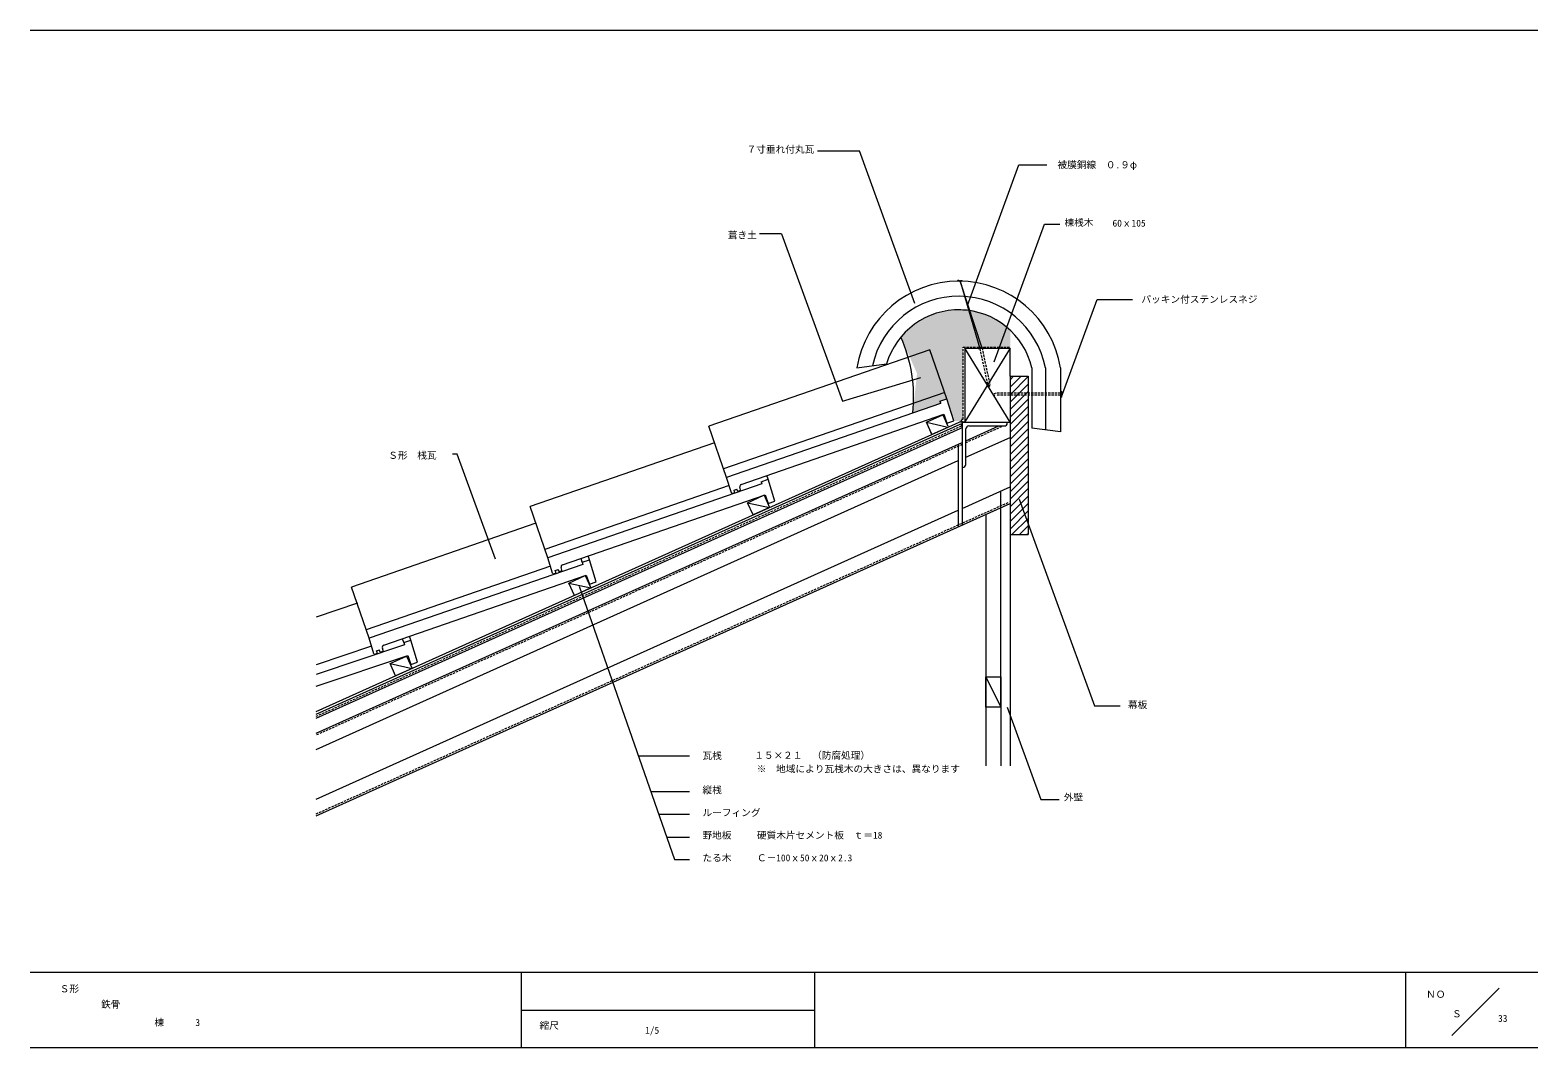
# Model space of a CAD drawing. Units: millimetres, scale not verified. Extents: x -203 to 197, y -138 to 132.
import ezdxf
from ezdxf.enums import TextEntityAlignment as Align

# ---------------------------------------------------------------- set-up
doc = ezdxf.new("R2010")
doc.units = ezdxf.units.MM
doc.header["$LTSCALE"] = 0.5
doc.linetypes.add('DASHED1', pattern=[1.8, 1.2, -0.6])
for name, color, linetype, lineweight in [('0-0', 5, 'Continuous', 18), ('1-0', 7, 'Continuous', 18), ('1-1', 7, 'Continuous', 18), ('1-2', 3, 'Continuous', 18), ('1-3', 7, 'Continuous', 18), ('1-4', 7, 'Continuous', 18), ('1-5', 3, 'Continuous', 18)]:
    doc.layers.add(name, color=color, linetype=linetype, lineweight=lineweight)
doc.layers.add('1-6_ADD_LINE', color=8, linetype='Continuous')
doc.styles.add('ＭＳ ゴシック', font='')
doc.styles.get('ＭＳ ゴシック').set_extended_font_data('MS Gothic')

msp = doc.modelspace()

# ---------------------------------------------------------------- linework, layer by layer
at = {"layer": '0-0'}
for p, q in [((-203.2432, 131.6351), (196.7568, 131.6351)), ((196.7568, -118.3649), (-203.2433, -118.3649)), ((-72.973, -118.3649), (-72.973, -138.3649)), ((4.8649, -118.3649), (4.8649, -138.3649)), ((161.7568, -138.3649), (161.7568, -118.3649)), ((186.4865, -122.5541), (173.9189, -135.1216)), ((-72.973, -128.3649), (4.8649, -128.3649)), ((196.7568, -138.3649), (-203.2432, -138.3649))]:
    msp.add_line(p, q, dxfattribs=at)
at = {"layer": '1-0'}
for p, q in [((34.5203, 27.596), (38.8803, 29.6039)), ((38.8803, 29.6039), (40.2346, 26.5945)), ((38.8804, 29.6038), (40.2346, 26.5945)), ((38.8804, 29.6038), (40.2346, 26.5945)), ((-127.3517, -49.8063), (43.4926, 27.0737)), ((-127.3517, -50.9029), (43.4926, 25.9771)), ((-127.3517, -49.1483), (36.0054, 24.3624)), ((35.9804, 24.3511), (34.5203, 27.596)), ((34.5203, 27.596), (39.8655, 26.4284)), ((35.8573, 24.6247), (34.5203, 27.596)), ((40.3577, 26.3209), (35.9804, 24.3511)), ((35.9804, 24.3511), (35.9804, 24.3511)), ((36.0054, 24.3624), (43.9948, 27.9576)), ((40.3577, 26.3209), (40.3577, 26.3209)), ((43.4926, 27.7316), (43.9948, 27.9576)), ((43.4926, 27.0737), (43.9948, 27.2996)), ((43.4926, 25.9771), (43.9948, 26.2031)), ((43.9948, 27.6331), (43.9948, 27.9576)), ((44.9948, 16.4331), (44.9948, 25.8331)), ((44.9949, 22.7053), (53.7233, 26.6331)), ((45.7948, 26.6331), (55.1948, 26.6331)), ((55.9948, 27.4331), (55.9948, 27.6331)), ((-127.3517, -54.8506), (43.9948, 22.2554)), ((42.9948, 21.8054), (42.9948, -0.1264)), ((44.9949, 18.319), (56.717, 23.594)), ((-127.3517, -59.2369), (42.9949, 17.419)), ((44.1948, 15.6331), (43.9948, 15.6331)), ((43.9948, 4.71), (56.717, 10.435)), ((54.317, -47.9595), (54.317, 9.3549)), ((-127.3517, -76.7823), (56.717, 6.0486)), ((-127.3517, -72.3959), (42.9948, 4.26)), ((-11.4395, 3.0122), (-12.8997, 6.257)), ((-12.8997, 6.257), (-7.0623, 4.9819)), ((54.317, -39.9595), (54.317, 5.8298)), ((-60.3196, -15.0819), (-55.9595, -13.074)), ((-58.8594, -18.3268), (-60.3196, -15.0819)), ((-58.8594, -18.3268), (-60.3196, -15.0819)), ((-60.3196, -15.0819), (-54.4822, -16.357)), ((-104.1138, -30.8351), (-104.4196, -29.817)), ((-107.7566, -36.3828), (-101.9021, -37.696)), ((54.317, -47.9595), (54.317, -63.51))]:
    msp.add_line(p, q, dxfattribs=at)
at = {"layer": '1-0', "color": 3, "linetype": 'DASHED1'}
for p, q in [((-127.3517, -50.4042), (43.4926, 26.4758)), ((43.4926, 26.4758), (43.9948, 26.7018))]:
    msp.add_line(p, q, dxfattribs=at)
at = {"layer": '1-0', "linetype": 'DASHED1'}
for p, q in [((44.9948, 22.2009), (54.8442, 26.6331)), ((-127.1629, -55.2701), (43.9948, 21.7509)), ((-127.3517, -76.2779), (56.5282, 6.4681))]:
    msp.add_line(p, q, dxfattribs=at)
at = {"layer": '1-0', "color": 3, "linetype": 'DASHED1'}
msp.add_lwpolyline([(43.86, 26.6818), (43.86, 28.4293), (44.2761, 28.4293), (44.2761, 47.5686), (56.8415, 47.5686)], dxfattribs=at)
at = {"layer": '1-0'}
for points in [[(55.9948, 27.6331), (56.717, 27.6331), (44.717, 47.2419)], [(40.3577, 26.3209), (36.0026, 24.3611), (35.9804, 24.3511)], [(44.7359, 27.6331), (43.9948, 27.6331), (55.9948, 27.6331)], [(43.9948, 27.6331), (43.9948, 15.8322), (43.9948, 15.6331), (43.9948, 0.3236)], [(-11.4395, 3.0122), (-12.8997, 6.257), (-8.5681, 8.2518)], [(-8.5396, 8.2648), (-7.0623, 4.9819), (-11.4395, 3.0122)], [(-8.5396, 8.2648), (-7.0623, 4.9819), (-11.4395, 3.0122)], [(-8.5396, 8.2648), (-7.0623, 4.9819), (-11.4395, 3.0122)], [(-55.9595, -13.0741), (-54.4822, -16.357), (-58.8594, -18.3268)], [(-55.9595, -13.0741), (-54.4822, -16.3571), (-58.8594, -18.3268)]]:
    msp.add_lwpolyline(points, dxfattribs=at)
msp.add_lwpolyline([(-106.2793, -39.6657), (-107.7566, -36.3828), (-103.3794, -34.4131), (-101.9021, -37.696)], close=True, dxfattribs=at)
for centre, start, end in [((45.7948, 25.8331), 90, 180), ((55.1948, 27.4331), 270, 0), ((44.1948, 16.4331), 270, 0)]:
    msp.add_arc(centre, 0.8, start, end, dxfattribs=at)
at = {"layer": '1-1', "color": 3}
for p, q in [((43.4926, 65.0387), (48.7117, 47.1387)), ((49.3032, 47.2419), (43.4926, 65.0387))]:
    msp.add_line(p, q, dxfattribs=at)
at = {"layer": '1-1'}
for p, q in [((44.717, 47.2419), (56.717, 47.2419)), ((44.717, 47.2419), (44.717, 27.7316)), ((56.717, 47.2419), (44.717, 27.7316)), ((48.34, 47.1675), (48.3622, 47.0638)), ((48.3622, 47.0638), (49.6008, 47.3292)), ((56.717, 39.8149), (56.717, 47.2419)), ((56.717, 39.8149), (61.517, 39.8149)), ((56.717, 36.8906), (59.6413, 39.8149)), ((56.717, 38.8705), (57.6613, 39.8149)), ((56.717, 34.9107), (61.517, 39.7107)), ((56.717, 32.9308), (61.517, 37.7308)), ((61.517, 39.8149), (61.517, -2.1851)), ((56.717, 30.9509), (61.517, 35.7509)), ((56.717, 28.971), (61.517, 33.771)), ((70.117, 35.8392), (70.3879, 35.8392)), ((70.117, 34.2237), (70.3879, 34.2237)), ((70.3879, 35.8392), (70.3879, 34.2237)), ((56.717, 26.9911), (61.517, 31.7911)), ((56.717, 25.0112), (61.517, 29.8112)), ((56.717, 23.0313), (61.517, 27.8313)), ((56.717, 21.0514), (61.517, 25.8514)), ((70.117, 25.0387), (62.517, 26.066)), ((56.717, 19.0715), (61.517, 23.8715)), ((56.717, 17.0916), (61.517, 21.8916)), ((56.717, 15.1117), (61.517, 19.9117)), ((56.717, 13.1318), (61.517, 17.9318)), ((56.717, 11.1519), (61.517, 15.9519)), ((56.717, 9.172), (61.517, 13.972)), ((56.717, 7.1921), (61.517, 11.9921)), ((56.717, 5.2122), (61.517, 10.0122)), ((56.717, 3.2323), (61.517, 8.0323)), ((56.717, 1.2524), (61.517, 6.0524)), ((56.717, -0.7275), (61.517, 4.0725)), ((50.317, 3.1686), (50.317, -8.6838)), ((50.317, 3.1686), (50.317, -63.51)), ((57.2392, -2.1851), (61.517, 2.0926)), ((59.2191, -2.1851), (61.517, 0.1127)), ((56.717, -2.1851), (61.517, -2.1851)), ((61.199, -2.1851), (61.517, -1.8671)), ((56.717, -8.6633), (56.717, -63.51)), ((-57.5921, -15.8481), (-32.3357, -88.3624)), ((50.317, -39.9595), (54.317, -47.9595))]:
    msp.add_line(p, q, dxfattribs=at)
at = {"layer": '1-1', "linetype": 'DASHED1'}
for p, q in [((48.7031, 47.1791), (50.7849, 37.4638)), ((49.2898, 47.3048), (51.3716, 37.5896)), ((50.7637, 37.5628), (51.1872, 37.028)), ((51.3716, 37.5896), (51.1844, 37.0316)), ((70.117, 34.7589), (53.0101, 34.7589))]:
    msp.add_line(p, q, dxfattribs=at)
at = {"layer": '1-1', "color": 3}
for points in [[(43.4926, 65.0387), (43.2841, 65.1378), (43.2103, 65.1562), (43.1366, 65.1747), (43.0629, 65.2115), (42.9892, 65.2484), (42.9154, 65.2668), (42.8417, 65.2668), (42.7864, 65.1747), (42.8601, 65.1562), (42.9339, 65.1378), (43.026, 65.1194), (43.0998, 65.1194), (43.1919, 65.1009), (43.2841, 65.0825), (43.3578, 65.064), (43.4315, 65.064)], [(43.4919, 65.0387), (43.5606, 65.1009), (43.6343, 65.1747), (43.708, 65.1931), (43.8002, 65.2115), (43.8924, 65.23), (43.9661, 65.23), (44.0214, 65.1378), (43.9477, 65.1194), (43.874, 65.1194), (43.8002, 65.1194), (43.708, 65.1194), (43.6343, 65.0825), (43.5606, 65.0825)]]:
    msp.add_lwpolyline(points, close=True, dxfattribs=at)
at = {"layer": '1-1'}
for points in [[(48.34, 47.1675), (49.5786, 47.4329), (49.6008, 47.3292)], [(56.717, 39.8149), (56.717, 10.6443), (56.717, -8.6633)]]:
    msp.add_lwpolyline(points, dxfattribs=at)
at = {"layer": '1-1', "linetype": 'DASHED1'}
msp.add_lwpolyline([(70.117, 35.3588), (53.0101, 35.3588), (52.1392, 34.9813), (53.0101, 34.7589)], dxfattribs=at)
at = {"layer": '1-1'}
msp.add_lwpolyline([(50.317, -47.9595), (50.317, -39.9595), (54.317, -39.9595), (54.317, -47.9595)], close=True, dxfattribs=at)
msp.add_arc((70.0853, 35.0528), 0.5775, 301.60541, 60.43965, dxfattribs=at)
at = {"layer": '1-2', "color": 7}
for p, q in [((35.465, 46.858), (-23.1766, 26.5685)), ((39.9772, 33.8165), (35.465, 46.858)), ((39.4441, 35.5368), (-19.2529, 15.2282)), ((-18.4682, 12.9601), (-23.1766, 26.5685)), ((-21.6526, 22.1637), (-70.5966, 5.2296)), ((-7.4427, 12.4776), (-7.7896, 13.4803)), ((-17.7985, 10.7993), (-66.6729, -6.1108)), ((-65.8881, -8.3789), (-70.5966, 5.2296)), ((-69.0725, 0.8248), (-118.0165, -16.1094)), ((-54.8626, -8.8614), (-55.2095, -7.8587)), ((-65.2184, -10.5397), (-114.0928, -27.4498)), ((-56.7537, -9.5157), (-57.068, -8.5017)), ((-113.3081, -29.7178), (-118.0165, -16.1094)), ((-116.3824, -20.4011), (-127.3517, -24.0895)), ((-112.6416, -31.8035), (-127.3517, -36.7498)), ((-102.2171, -30.1973), (-102.5612, -29.174))]:
    msp.add_line(p, q, dxfattribs=at)
at = {"layer": '1-2'}
for p, q in [((38.2639, 32.5888), (-18.4682, 12.9601)), ((38.0862, 33.1622), (39.9772, 33.8165)), ((38.0862, 33.1622), (38.2639, 32.5888)), ((38.146, 33.1818), (38.3187, 32.6068)), ((41.784, 27.9869), (39.9772, 33.8165)), ((-14.5724, 11.1335), (39.1525, 29.7217)), ((39.1525, 29.7217), (39.9725, 27.3516)), ((39.9698, 27.3592), (41.784, 27.9869)), ((-17.2046, 8.8828), (-18.4682, 12.9601)), ((-9.3338, 11.8233), (-7.4427, 12.4776)), ((-5.6359, 6.648), (-7.4427, 12.4776)), ((-9.156, 11.2499), (-65.8881, -8.3789)), ((-61.9923, -10.2055), (-8.2675, 8.3828)), ((-16.9481, 8.753), (-16.4754, 8.9166)), ((-16.4911, 9.6209), (-15.7347, 9.8826)), ((-16.3497, 9.1648), (-16.4911, 9.6209)), ((-15.5972, 9.439), (-15.7347, 9.8826)), ((-14.868, 9.4728), (-15.3407, 9.3092)), ((-14.7423, 9.721), (-14.9493, 10.3889)), ((-9.3338, 11.8233), (-9.156, 11.2499)), ((-8.2675, 8.3828), (-7.4474, 6.0126)), ((-7.4501, 6.0203), (-5.6359, 6.648)), ((-56.576, -10.0891), (-113.3081, -29.7178)), ((-64.6245, -12.4561), (-65.8881, -8.3789)), ((-63.911, -11.718), (-63.1546, -11.4563)), ((-63.7696, -12.1741), (-63.911, -11.718)), ((-63.0171, -11.9), (-63.1546, -11.4563)), ((-62.2879, -11.8662), (-62.7607, -12.0298)), ((-62.1623, -11.618), (-62.3693, -10.9501)), ((-56.7537, -9.5157), (-54.8626, -8.8614)), ((-56.7537, -9.5157), (-56.576, -10.0891)), ((-53.0558, -14.691), (-54.8626, -8.8614)), ((-109.4122, -31.5444), (-55.6874, -12.9562)), ((-64.3681, -12.5859), (-63.8953, -12.4224)), ((-55.6874, -12.9562), (-54.8674, -15.3263)), ((-54.87, -15.3187), (-53.0558, -14.691)), ((-103.9411, -31.41), (-127.3517, -39.2818)), ((-112.0444, -33.7951), (-113.3081, -29.7178)), ((-104.1138, -30.8351), (-102.2171, -30.1973)), ((-104.1138, -30.8351), (-103.9411, -31.41)), ((-100.4613, -36.0425), (-102.2171, -30.1973)), ((-127.3517, -42.4469), (-103.0776, -34.2847)), ((-111.788, -33.9249), (-111.3152, -33.7613)), ((-111.3309, -33.057), (-110.5745, -32.7953)), ((-111.1896, -33.5131), (-111.3309, -33.057)), ((-110.437, -33.2389), (-110.5745, -32.7953)), ((-109.7078, -33.2052), (-110.1806, -33.3687)), ((-109.5822, -32.957), (-109.7892, -32.2891)), ((-103.0776, -34.2847), (-102.2783, -36.662)), ((-102.2808, -36.6543), (-100.4613, -36.0425))]:
    msp.add_line(p, q, dxfattribs=at)
for centre, radius, start, end in [((-17.0135, 8.942), 0.2, 197.21655, 289.08514), ((-16.5408, 9.1056), 0.2, 289.08401, 17.21758), ((-15.4061, 9.4982), 0.2, 197.21756, 289.0885), ((-14.3762, 10.5665), 0.6, 109.08588, 197.21983), ((-14.9334, 9.6618), 0.2, 289.0885, 17.21996), ((-62.8261, -11.8408), 0.2, 197.21756, 289.0885), ((-61.7962, -10.7725), 0.6, 109.08588, 197.21983), ((-62.3533, -11.6772), 0.2, 289.0885, 17.21996), ((-64.4335, -12.3969), 0.2, 197.21655, 289.08514), ((-63.9607, -12.2334), 0.2, 289.08401, 17.21758), ((-109.2161, -32.1114), 0.6, 109.08588, 197.21983), ((-111.8534, -33.7359), 0.2, 197.21655, 289.08514), ((-111.3806, -33.5723), 0.2, 289.08401, 17.21758), ((-110.246, -33.1797), 0.2, 197.21756, 289.0885), ((-109.7732, -33.0162), 0.2, 289.0885, 17.21996)]:
    msp.add_arc(centre, radius, start, end, dxfattribs=at)
at = {"layer": '1-3'}
for p, q in [((16.117, 42.0413), (23.984, 43.0641)), ((62.517, 42.0413), (62.517, 26.066)), ((66.117, 42.0413), (66.117, 25.5794)), ((-28.2835, -60.9547), (-41.8817, -60.9547)), ((-28.2835, -70.4771), (-38.565, -70.4771)), ((-28.2835, -76.4194), (-36.4954, -76.4194)), ((-28.2835, -82.5903), (-34.3461, -82.5903)), ((-32.3357, -88.3624), (-28.2835, -88.3624))]:
    msp.add_line(p, q, dxfattribs=at)
for points in [[(70.117, 42.0413), (70.117, 34.2059), (70.117, 25.0387)], [(-79.7819, -8.693), (-89.9283, 19.1838), (-91.2021, 19.1838)]]:
    msp.add_lwpolyline(points, dxfattribs=at)
for centre, radius, start, end in [((43.117, 37.6934), 27.3478, 9.14783, 170.85217), ((43.117, 37.6202), 23.4211, 10.88066, 167.87541), ((43.117, 37.5218), 19.9195, 13.11386, 163.8452)]:
    msp.add_arc(centre, radius, start, end, dxfattribs=at)
at = {"layer": '1-4'}
for p, q in [((5.6757, 99.6081), (16.7653, 99.6081)), ((31.5027, 59.1176), (16.7653, 99.6081)), ((45.4457, 58.5992), (59.0292, 95.9193)), ((59.0292, 95.9193), (66.4865, 95.9193)), ((-3.9226, 77.6004), (-9.7297, 77.6004)), ((70.6628, 35.0589), (79.8103, 60.1914)), ((79.8103, 60.1914), (89.1892, 60.1914)), ((59.1892, 7.1757), (79.1396, -47.6377)), ((55.9459, -47.9595), (64.8788, -72.5023)), ((79.1396, -47.6377), (85.9459, -47.6377)), ((64.8788, -72.5023), (69.7297, -72.5023))]:
    msp.add_line(p, q, dxfattribs=at)
for points in [[(52.5558, 43.6186), (65.8587, 80.168), (69.942, 80.168)], [(-3.9226, 77.6004), (12.2361, 33.2048), (33.0429, 39.4798)]]:
    msp.add_lwpolyline(points, dxfattribs=at)
at = {"layer": '1-5'}
msp.add_arc((-8.0142, 34.297), 39.1547, 353.76428, 23.97932, dxfattribs=at)
at = {"layer": '1-5', "color": 1}
msp.add_arc((-8.0142, 34.297), 39.1547, 353.76428, 23.97932, dxfattribs=at)
at = {"layer": '1-6_ADD_LINE'}
for points in [[(51.9651, 55.3702), (51.4401, 55.6179), (35.2966, 55.8405), (36.3297, 56.2479)], [(51.4401, 55.6179), (50.8942, 55.8573), (36.3297, 56.2479), (37.178, 56.5377)], [(50.8942, 55.8573), (50.2978, 56.1009), (37.178, 56.5377), (38.6311, 56.924)], [(50.2978, 56.1009), (49.3403, 56.4411), (38.6311, 56.924), (39.3703, 57.0878)], [(49.3403, 56.4411), (48.618, 56.6637), (39.3703, 57.0878), (40.2018, 57.2306)], [(48.618, 56.6637), (47.5638, 56.9324), (40.2018, 57.2306), (41.0039, 57.323)], [(47.5638, 56.9324), (46.6945, 57.1172), (41.0039, 57.323), (41.7641, 57.386)], [(46.6945, 57.1172), (45.9344, 57.2306), (41.7641, 57.386), (42.7342, 57.4322)], [(45.9344, 57.2306), (45.2834, 57.323), (42.7342, 57.4322), (43.7589, 57.4364)], [(45.2834, 57.323), (44.5191, 57.3902), (43.7589, 57.4364)], [(44.2761, 47.5686), (56.8415, 47.5686), (28.9425, 51.5149), (29.6354, 52.1826)], [(56.8415, 47.5686), (56.8415, 51.9587), (29.6354, 52.1826), (30.2024, 52.6866)], [(56.8415, 51.9587), (56.0514, 52.6656), (30.2024, 52.6866), (31.1347, 53.4299)], [(56.0514, 52.6656), (55.2241, 53.3417), (31.1347, 53.4299), (31.6638, 53.8205)], [(55.2241, 53.3417), (54.5017, 53.8625), (31.6638, 53.8205), (32.2854, 54.2404)], [(54.5017, 53.8625), (54.1279, 54.1271), (32.2854, 54.2404), (32.865, 54.5974)], [(54.1279, 54.1271), (53.4938, 54.5218), (32.865, 54.5974), (33.5369, 54.9838)], [(53.4938, 54.5218), (52.5489, 55.0678), (33.5369, 54.9838), (34.4902, 55.4836)], [(52.5489, 55.0678), (51.9651, 55.3702), (34.4902, 55.4836), (35.2966, 55.8405)], [(27.7612, 50.2098), (44.2761, 47.5686), (28.4301, 50.9773), (28.9425, 51.5149)], [(32.057, 40.5518), (44.2761, 47.5686), (27.7612, 50.2098)], [(32.057, 40.5518), (39.9772, 33.8165), (44.2761, 47.5686)], [(44.2761, 47.5686), (39.9772, 33.8165), (43.86, 27.8969), (41.784, 27.9869)], [(44.2761, 47.5686), (43.8713, 28.4293), (44.2761, 28.4293)], [(32.057, 40.5518), (30.9089, 30.0441), (38.2639, 32.5888)], [(32.057, 40.5518), (38.2639, 32.5888), (38.0862, 33.1622)], [(32.057, 40.5518), (38.0862, 33.1622), (39.9772, 33.8165)]]:
    msp.add_solid(points, dxfattribs=at)

# ---------------------------------------------------------------- texts
at = {"layer": '0-0', "color": 7, "style": 'ＭＳ ゴシック'}
for s, p in [('Ｓ形', (-195.4054, -124.1757)), ('ＮＯ', (167.1021, -125.6345)), ('棟', (-170.2781, -133.1048)), ('縮尺', (-68.1081, -133.9054)), ('Ｓ', (173.9788, -130.8109))]:
    msp.add_text(s, height=1.833, dxfattribs=at).set_placement(p, align=Align.BOTTOM_LEFT)
at = {"layer": '1-0', "style": 'ＭＳ ゴシック'}
for s, p in [('７寸垂れ付丸瓦', (-13.1639, 98.5398)), ('被膜銅線\u3000０.９φ', (69.3102, 94.4411)), ('葺き土', (-18.1424, 75.8143)), ('パッキン付ステンレスネジ', (91.5785, 58.7504)), ('１５×２１\u3000（防腐処理）', (-11.1213, -62.2344)), ('※\u3000地域により瓦桟木の大きさは、異なります', (-10.4741, -65.8339)), ('硬質木片セメント板\u3000ｔ＝18', (-10.4339, -83.4287)), ('Ｃ－100ｘ50ｘ20ｘ2.3', (-10.4339, -89.4287)), ('1/5', (-40.0932, -135.1819))]:
    msp.add_text(s, height=1.833, dxfattribs=at).set_placement(p, align=Align.BOTTOM_LEFT)
at = {"layer": '1-3', "style": 'ＭＳ ゴシック'}
for s, p in [('Ｓ形\u3000桟瓦', (-108.2323, 17.3531)), ('瓦桟', (-24.8671, -62.3057)), ('縦桟', (-24.8671, -71.4287)), ('ルーフィング', (-24.8671, -77.4287)), ('野地板', (-24.8671, -83.4287)), ('たる木', (-24.8671, -89.4287))]:
    msp.add_text(s, height=1.833, dxfattribs=at).set_placement(p, align=Align.BOTTOM_LEFT)
at = {"layer": '1-4', "style": 'ＭＳ ゴシック'}
for s, p in [('棟桟木', (71.1663, 79.1256)), ('60ｘ105', (83.908, 78.9598)), ('幕板', (88.0121, -48.8407)), ('外壁', (70.9929, -73.3255)), ('鉄骨', (-184.4438, -128.2884)), ('3', (-159.4073, -133.1048)), ('33', (186.1969, -132.0232))]:
    msp.add_text(s, height=1.833, dxfattribs=at).set_placement(p, align=Align.BOTTOM_LEFT)

doc.saveas('drawing.dxf')
